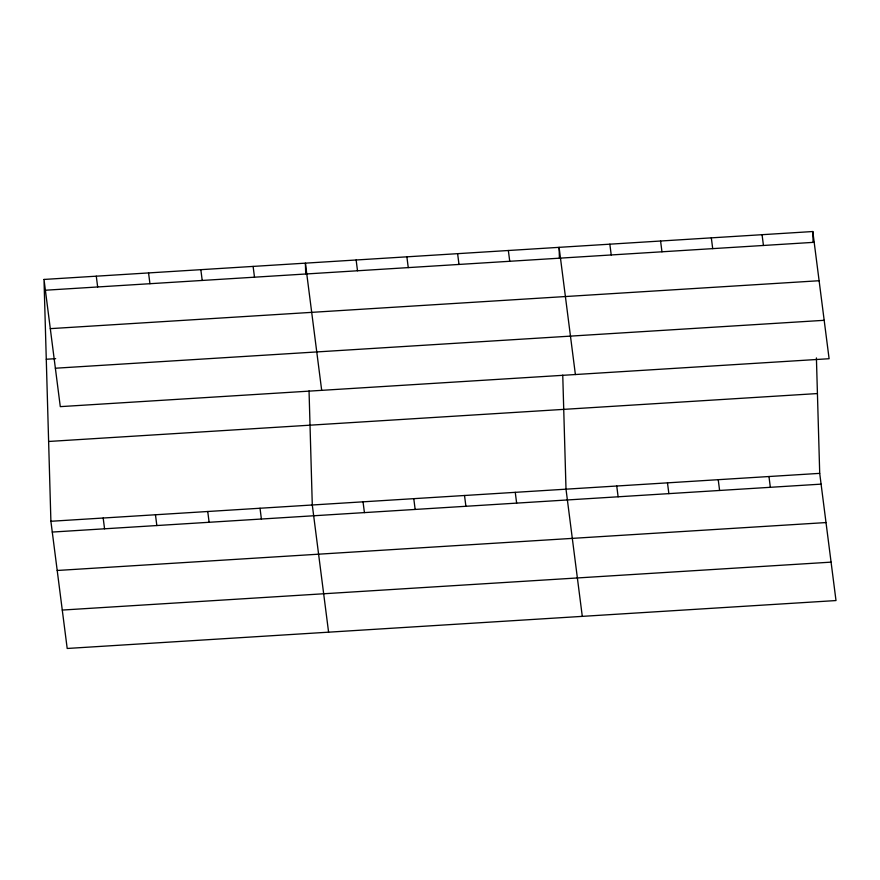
<?xml version="1.0" encoding="UTF-8"?>
<svg xmlns="http://www.w3.org/2000/svg" width="880" height="880" viewBox="0 0 880 880"><rect width="100%" height="100%" fill="white"/><g stroke="black" fill="none" stroke-linecap="round" stroke-linejoin="round"><path stroke-width="1.32" d="M44 279.444L812.801 231.528L829.103 358.721L60.291 406.637L44 279.444L50.897 521.279L67.199 648.472L836 600.556L819.709 473.363L816.409 357.929M45.386 290.224L814.187 242.308M50.303 328.647L819.104 280.731M46.277 359.249L55.66 358.666M55.374 368.225L824.175 320.309M48.62 441.474L817.432 393.558M50.897 521.279L819.709 473.363M52.283 532.059L821.084 484.143M57.2 570.482L826.012 522.566M62.271 610.06L831.083 562.144M762.058 234.685L763.444 245.476M768.966 476.52L770.341 487.311M711.326 237.853L712.701 248.633M718.223 479.688L719.609 490.468M660.583 241.01L661.958 251.801M667.48 482.845L668.866 493.636M609.84 244.178L611.226 254.958M616.737 486.013L618.123 496.793M575.388 374.539L559.097 247.335L559.405 257.983M582.296 616.374L566.005 489.17L562.749 375.111M508.354 250.503L509.74 261.283M515.262 492.338L516.637 503.118M457.611 253.66L458.997 264.451M464.519 495.495L465.905 506.286M406.879 256.828L408.254 267.608M413.776 498.663L415.162 509.443M356.136 259.985L357.511 270.776M363.033 501.82L364.419 512.611M321.684 390.346L305.393 263.153L305.701 273.79M328.592 632.181L312.29 504.988L309.045 390.918M253.11 266.409L254.496 277.2M260.018 508.244L261.393 519.024M200.838 269.665L202.213 280.456M207.735 511.5L209.121 522.291M148.555 272.921L149.941 283.712M155.463 514.756L156.838 525.547M96.283 276.188L97.658 286.968M103.18 518.012L104.566 528.803M812.801 231.528L813.109 242.165"/></g></svg>
